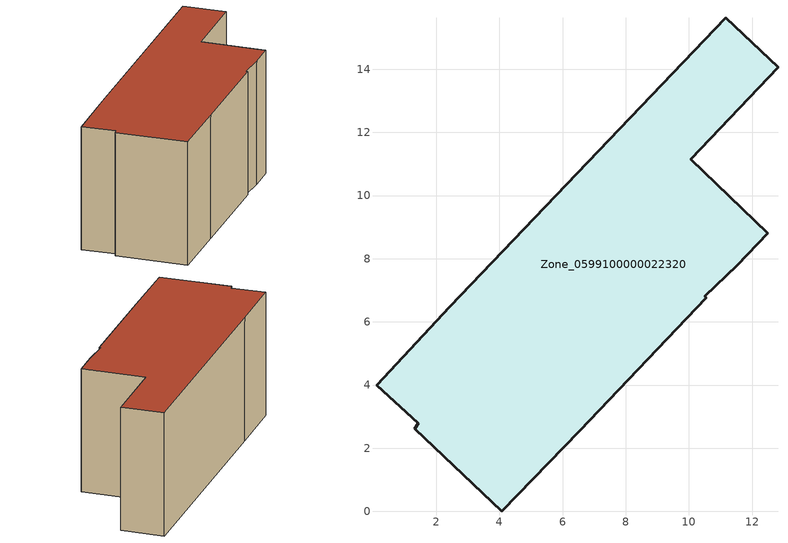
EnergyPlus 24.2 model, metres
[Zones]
Zone_0599100000022320
 floor ground (C_G): 12.5,8.8 11.53,7.79 10.5,6.82 10.56,6.77 6.54,2.56 4.08,0 1.32,2.62 1.43,2.8 0.11,3.99 2.42,6.49 11.16,15.63 12.82,14.05 10.06,11.16 z0
 wall outside (C_F): 12.82,14.05 11.16,15.63 2.42,6.49 0.11,3.99 1.43,2.8 1.32,2.62 4.08,0 6.54,2.56 10.56,6.77 10.5,6.82 11.53,7.79 12.5,8.8 10.06,11.16 12.82,14.05 z0:6.66
 roof outside (C_R): 11.53,7.79 12.5,8.8 10.06,11.16 12.82,14.05 11.16,15.63 2.42,6.49 0.11,3.99 1.43,2.8 1.32,2.62 4.08,0 6.54,2.56 10.56,6.77 10.5,6.82 z6.66
[BUILDING]
Pand.0599100000022320: North Axis=0; Terrain=City; Loads Convergence Tolerance Value=0.04; Temperature Convergence Tolerance Value=0.4; Solar Distribution=FullExterior; Maximum Number of Warmup Days=25; Minimum Number of Warmup Days=1
[Site:Location]
Rotterdam.The.Hague.AP_ZH_NLD Design_Conditions: Latitude=51.96; Longitude=4.45; Time Zone=1; Elevation=-4.5
[SITE:GROUNDTEMPERATURE:BUILDINGSURFACE]
18, 18, 18, 18, 18, 18, 18, 18, 18, 18, 18, 18
[MATERIAL] Thermal Absorptance=0.9; Solar Absorptance=0.7; Visible Absorptance=0.7
Name | Roughness | Thickness | Conductivity | Density | Specific Heat
G.TC.1975-1991 | MediumSmooth | 0.15 | 0.288461 | 540 | 1210
F.TC.1975-1991 | Rough | 0.3 | 0.230769 | 1920 | 840
R.TC.1975-1991 | MediumRough | 0.2 | 0.153846 | 1500 | 1000
[CONSTRUCTION]
C_G: G.TC.1975-1991
C_F: F.TC.1975-1991
C_R: R.TC.1975-1991
[ZONE]
Zone_0599100000022320: Type=1; Multiplier=1; Ceiling Height=Autocalculate; Volume=Autocalculate; Floor Area=autocalculate; Part of Total Floor Area=Yes
[ZONEINFILTRATION:DESIGNFLOWRATE]
Infil_Zone_0599100000022320: Zone or ZoneList or Space or SpaceList=Zone_0599100000022320; Schedule=AlwaysOn; Design Flow Rate Calculation Method=Flow/Area; Flow Rate per Floor Area=0.003; Constant Term Coefficient=1; Temperature Term Coefficient=0; Velocity Term Coefficient=0; Velocity Squared Term Coefficient=0
[HVACTEMPLATE:ZONE:IDEALLOADSAIRSYSTEM]
Zone_0599100000022320: Maximum Heating Supply Air Temperature=50; Minimum Cooling Supply Air Temperature=13; Maximum Heating Supply Air Humidity Ratio=0.0156; Minimum Cooling Supply Air Humidity Ratio=0.0077; Heating Limit=NoLimit; Cooling Limit=NoLimit; Dehumidification Control Type=ConstantSensibleHeatRatio; Cooling Sensible Heat Ratio=0.7; Dehumidification Setpoint=60; Humidification Control Type=None; Humidification Setpoint=30; Outdoor Air Method=None; Outdoor Air Flow Rate per Person=0.00944; Outdoor Air Flow Rate per Zone Floor Area=0; Outdoor Air Flow Rate per Zone=0; Demand Controlled Ventilation Type=None; Outdoor Air Economizer Type=NoEconomizer; Heat Recovery Type=None; Sensible Heat Recovery Effectiveness=0.7; Latent Heat Recovery Effectiveness=0.65
[ZONECONTROL:THERMOSTAT]
ThermostatControl_Zone_0599100000022320: Zone or ZoneList=Zone_0599100000022320; Control Type Schedule=DualSetpointControlType; Control 1=Thermostat_Zone_0599100000022320; Temperature Difference Between Cutout And Setpoint=0
[THERMOSTATSETPOINT:DUALSETPOINT]
Thermostat_Zone_0599100000022320: Heating Setpoint Temperature Schedule=HeatingSetpoint_Zone_0599100000022320; Cooling Setpoint Temperature Schedule=CoolingSetpoint_Zone_0599100000022320
[SCHEDULE:COMPACT]
HeatingSetpoint_Zone_0599100000022320: Through: 12/31, For: AllDays, Until: 24:00, 21
CoolingSetpoint_Zone_0599100000022320: Through: 12/31, For: AllDays, Until: 24:00, 24
DualSetpointControlType: Through: 12/31, For: AllDays, Until: 24:00, 4
AlwaysOn: Through: 12/31, For: AllDays, Until: 24:00, 1
